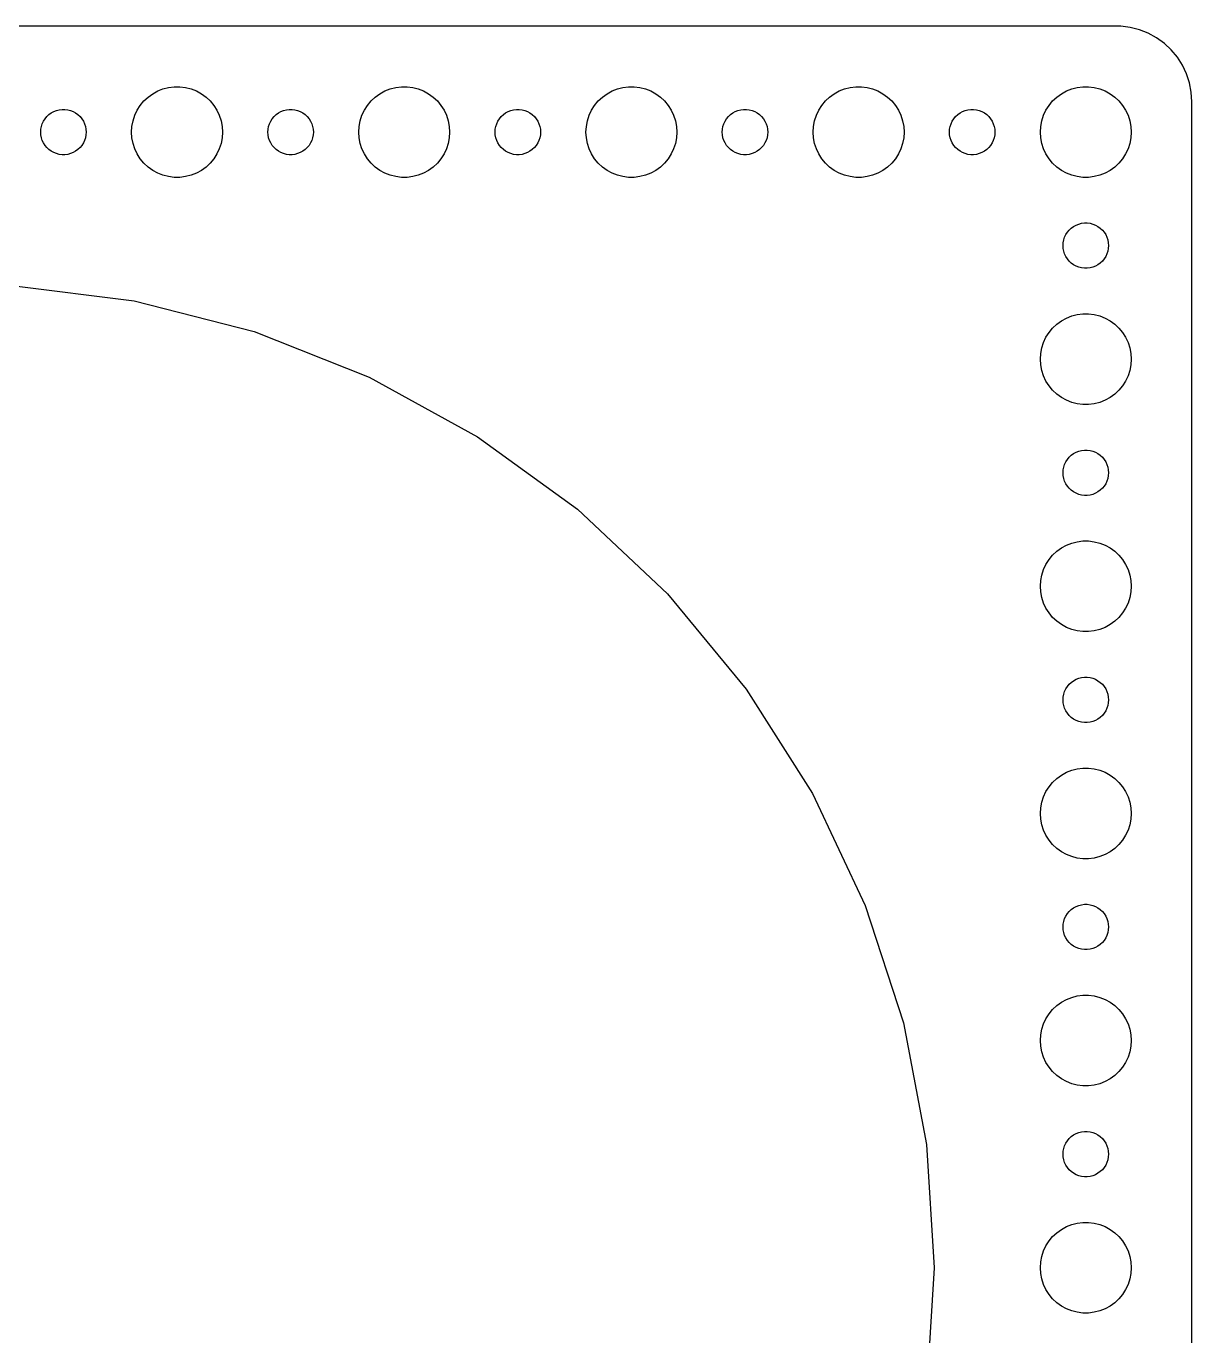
# Model space of a CAD drawing. Header units: metres. Extents: x -150 to 150, y -82 to 82.
# Drawn here: x 72.5 to 149.5, y -4.5 to 82 of the extents above; entities that cross this region are included whole.
import ezdxf

# ---------------------------------------------------------------- set-up
doc = ezdxf.new("R2010")
doc.units = ezdxf.units.M

msp = doc.modelspace()

# ---------------------------------------------------------------- linework, layer by layer
for p, q in [((144.814, 81.9901), (-144.814, 81.9901)), ((145.437, 81.9114), (144.814, 81.9901)), ((146.045, 81.7553), (145.437, 81.9114)), ((146.629, 81.5241), (146.045, 81.7553)), ((147.179, 81.2216), (146.629, 81.5241)), ((147.687, 80.8526), (147.179, 81.2216)), ((148.145, 80.4227), (147.687, 80.8526)), ((148.545, 79.9389), (148.145, 80.4227)), ((148.882, 79.4088), (148.545, 79.9389)), ((149.149, 78.8406), (148.882, 79.4088)), ((149.343, 78.2434), (149.149, 78.8406)), ((81.2227, 77.7145), (81.573, 77.8532)), ((81.573, 77.8532), (81.9379, 77.9469)), ((81.9379, 77.9469), (82.3116, 77.9941)), ((82.3116, 77.9941), (82.6884, 77.9941)), ((82.6884, 77.9941), (83.0621, 77.9469)), ((83.0621, 77.9469), (83.427, 77.8532)), ((83.427, 77.8532), (83.7773, 77.7145)), ((96.2227, 77.7145), (96.573, 77.8532)), ((96.573, 77.8532), (96.9379, 77.9469)), ((96.9379, 77.9469), (97.3116, 77.9941)), ((97.3116, 77.9941), (97.6884, 77.9941)), ((97.6884, 77.9941), (98.0621, 77.9469)), ((98.0621, 77.9469), (98.427, 77.8532)), ((98.427, 77.8532), (98.7773, 77.7145)), ((111.223, 77.7145), (111.573, 77.8532)), ((111.573, 77.8532), (111.938, 77.9469)), ((111.938, 77.9469), (112.312, 77.9941)), ((112.312, 77.9941), (112.688, 77.9941)), ((112.688, 77.9941), (113.062, 77.9469)), ((113.062, 77.9469), (113.427, 77.8532)), ((113.427, 77.8532), (113.777, 77.7145)), ((126.223, 77.7145), (126.573, 77.8532)), ((126.573, 77.8532), (126.938, 77.9469)), ((126.938, 77.9469), (127.312, 77.9941)), ((127.312, 77.9941), (127.688, 77.9941)), ((127.688, 77.9941), (128.062, 77.9469)), ((128.062, 77.9469), (128.427, 77.8532)), ((128.427, 77.8532), (128.777, 77.7145)), ((141.223, 77.7145), (141.573, 77.8532)), ((141.573, 77.8532), (141.938, 77.9469)), ((141.938, 77.9469), (142.312, 77.9941)), ((142.312, 77.9941), (142.688, 77.9941)), ((142.688, 77.9941), (143.062, 77.9469)), ((143.062, 77.9469), (143.427, 77.8532)), ((143.427, 77.8532), (143.777, 77.7145)), ((149.461, 77.6267), (149.343, 78.2434)), ((80.073, 76.7634), (80.3131, 77.0536)), ((80.3131, 77.0536), (80.5877, 77.3115)), ((80.5877, 77.3115), (80.8925, 77.533)), ((80.8925, 77.533), (81.2227, 77.7145)), ((83.7773, 77.7145), (84.1075, 77.533)), ((84.1075, 77.533), (84.4123, 77.3115)), ((84.4123, 77.3115), (84.6869, 77.0536)), ((84.6869, 77.0536), (84.927, 76.7634)), ((95.073, 76.7634), (95.3131, 77.0536)), ((95.3131, 77.0536), (95.5877, 77.3115)), ((95.5877, 77.3115), (95.8925, 77.533)), ((95.8925, 77.533), (96.2227, 77.7145)), ((98.7773, 77.7145), (99.1075, 77.533)), ((99.1075, 77.533), (99.4123, 77.3115)), ((99.4123, 77.3115), (99.6869, 77.0536)), ((99.6869, 77.0536), (99.927, 76.7634)), ((110.073, 76.7634), (110.313, 77.0536)), ((110.313, 77.0536), (110.588, 77.3115)), ((110.588, 77.3115), (110.893, 77.533)), ((110.893, 77.533), (111.223, 77.7145)), ((113.777, 77.7145), (114.107, 77.533)), ((114.107, 77.533), (114.412, 77.3115)), ((114.412, 77.3115), (114.687, 77.0536)), ((114.687, 77.0536), (114.927, 76.7634)), ((125.073, 76.7634), (125.313, 77.0536)), ((125.313, 77.0536), (125.588, 77.3115)), ((125.588, 77.3115), (125.893, 77.533)), ((125.893, 77.533), (126.223, 77.7145)), ((128.777, 77.7145), (129.107, 77.533)), ((129.107, 77.533), (129.412, 77.3115)), ((129.412, 77.3115), (129.687, 77.0536)), ((129.687, 77.0536), (129.927, 76.7634)), ((140.073, 76.7634), (140.313, 77.0536)), ((140.313, 77.0536), (140.588, 77.3115)), ((140.588, 77.3115), (140.893, 77.533)), ((140.893, 77.533), (141.223, 77.7145)), ((143.777, 77.7145), (144.107, 77.533)), ((144.107, 77.533), (144.412, 77.3115)), ((144.412, 77.3115), (144.687, 77.0536)), ((144.687, 77.0536), (144.927, 76.7634)), ((149.5, 77), (149.461, 77.6267)), ((149.5, -77), (149.5, 77)), ((73.9065, 76.0268), (74.0439, 76.1558)), ((74.0439, 76.1558), (74.1963, 76.2665)), ((74.1963, 76.2665), (74.3613, 76.3572)), ((74.3613, 76.3572), (74.5365, 76.4266)), ((74.5365, 76.4266), (74.7189, 76.4734)), ((74.7189, 76.4734), (74.9058, 76.497)), ((74.9058, 76.497), (75.0942, 76.497)), ((75.0942, 76.497), (75.2811, 76.4734)), ((75.2811, 76.4734), (75.4635, 76.4266)), ((75.4635, 76.4266), (75.6387, 76.3572)), ((75.6387, 76.3572), (75.8037, 76.2665)), ((75.8037, 76.2665), (75.9561, 76.1558)), ((75.9561, 76.1558), (76.0934, 76.0268)), ((79.7107, 76.1044), (79.8711, 76.4453)), ((79.8711, 76.4453), (80.073, 76.7634)), ((84.927, 76.7634), (85.1289, 76.4453)), ((85.1289, 76.4453), (85.2893, 76.1044)), ((88.9065, 76.0268), (89.0439, 76.1558)), ((89.0439, 76.1558), (89.1963, 76.2665)), ((89.1963, 76.2665), (89.3613, 76.3572)), ((89.3613, 76.3572), (89.5365, 76.4266)), ((89.5365, 76.4266), (89.7189, 76.4734)), ((89.7189, 76.4734), (89.9058, 76.497)), ((89.9058, 76.497), (90.0942, 76.497)), ((90.0942, 76.497), (90.2811, 76.4734)), ((90.2811, 76.4734), (90.4635, 76.4266)), ((90.4635, 76.4266), (90.6387, 76.3572)), ((90.6387, 76.3572), (90.8037, 76.2665)), ((90.8037, 76.2665), (90.9561, 76.1558)), ((90.9561, 76.1558), (91.0934, 76.0268)), ((94.7107, 76.1044), (94.8711, 76.4453)), ((94.8711, 76.4453), (95.073, 76.7634)), ((99.927, 76.7634), (100.129, 76.4453)), ((100.129, 76.4453), (100.289, 76.1044)), ((103.907, 76.0268), (104.044, 76.1558)), ((104.044, 76.1558), (104.196, 76.2665)), ((104.196, 76.2665), (104.361, 76.3572)), ((104.361, 76.3572), (104.536, 76.4266)), ((104.536, 76.4266), (104.719, 76.4734)), ((104.719, 76.4734), (104.906, 76.497)), ((104.906, 76.497), (105.094, 76.497)), ((105.094, 76.497), (105.281, 76.4734)), ((105.281, 76.4734), (105.464, 76.4266)), ((105.464, 76.4266), (105.639, 76.3572)), ((105.639, 76.3572), (105.804, 76.2665)), ((105.804, 76.2665), (105.956, 76.1558)), ((105.956, 76.1558), (106.093, 76.0268)), ((109.711, 76.1044), (109.871, 76.4453)), ((109.871, 76.4453), (110.073, 76.7634)), ((114.927, 76.7634), (115.129, 76.4453)), ((115.129, 76.4453), (115.289, 76.1044)), ((118.907, 76.0268), (119.044, 76.1558)), ((119.044, 76.1558), (119.196, 76.2665)), ((119.196, 76.2665), (119.361, 76.3572)), ((119.361, 76.3572), (119.536, 76.4266)), ((119.536, 76.4266), (119.719, 76.4734)), ((119.719, 76.4734), (119.906, 76.497)), ((119.906, 76.497), (120.094, 76.497)), ((120.094, 76.497), (120.281, 76.4734)), ((120.281, 76.4734), (120.464, 76.4266)), ((120.464, 76.4266), (120.639, 76.3572)), ((120.639, 76.3572), (120.804, 76.2665)), ((120.804, 76.2665), (120.956, 76.1558)), ((120.956, 76.1558), (121.093, 76.0268)), ((124.711, 76.1044), (124.871, 76.4453)), ((124.871, 76.4453), (125.073, 76.7634)), ((129.927, 76.7634), (130.129, 76.4453)), ((130.129, 76.4453), (130.289, 76.1044)), ((133.907, 76.0268), (134.044, 76.1558)), ((134.044, 76.1558), (134.196, 76.2665)), ((134.196, 76.2665), (134.361, 76.3572)), ((134.361, 76.3572), (134.536, 76.4266)), ((134.536, 76.4266), (134.719, 76.4734)), ((134.719, 76.4734), (134.906, 76.497)), ((134.906, 76.497), (135.094, 76.497)), ((135.094, 76.497), (135.281, 76.4734)), ((135.281, 76.4734), (135.464, 76.4266)), ((135.464, 76.4266), (135.639, 76.3572)), ((135.639, 76.3572), (135.804, 76.2665)), ((135.804, 76.2665), (135.956, 76.1558)), ((135.956, 76.1558), (136.093, 76.0268)), ((139.711, 76.1044), (139.871, 76.4453)), ((139.871, 76.4453), (140.073, 76.7634)), ((144.927, 76.7634), (145.129, 76.4453)), ((145.129, 76.4453), (145.289, 76.1044)), ((73.5118, 75.188), (73.5471, 75.373)), ((73.5471, 75.373), (73.6053, 75.5522)), ((73.6053, 75.5522), (73.6855, 75.7226)), ((73.6855, 75.7226), (73.7865, 75.8817)), ((73.7865, 75.8817), (73.9065, 76.0268)), ((76.0934, 76.0268), (76.2135, 75.8817)), ((76.2135, 75.8817), (76.3145, 75.7226)), ((76.3145, 75.7226), (76.3947, 75.5522)), ((76.3947, 75.5522), (76.4529, 75.373)), ((76.4529, 75.373), (76.4882, 75.188)), ((79.5, 75), (79.5237, 75.376)), ((79.5237, 75.376), (79.5943, 75.7461)), ((79.5943, 75.7461), (79.7107, 76.1044)), ((85.2893, 76.1044), (85.4057, 75.7461)), ((85.4057, 75.7461), (85.4763, 75.376)), ((85.4763, 75.376), (85.5, 75)), ((88.5118, 75.188), (88.5471, 75.373)), ((88.5471, 75.373), (88.6053, 75.5522)), ((88.6053, 75.5522), (88.6855, 75.7226)), ((88.6855, 75.7226), (88.7865, 75.8817)), ((88.7865, 75.8817), (88.9065, 76.0268)), ((91.0934, 76.0268), (91.2135, 75.8817)), ((91.2135, 75.8817), (91.3145, 75.7226)), ((91.3145, 75.7226), (91.3947, 75.5522)), ((91.3947, 75.5522), (91.4529, 75.373)), ((91.4529, 75.373), (91.4882, 75.188)), ((94.5, 75), (94.5237, 75.376)), ((94.5237, 75.376), (94.5943, 75.7461)), ((94.5943, 75.7461), (94.7107, 76.1044)), ((100.289, 76.1044), (100.406, 75.7461)), ((100.406, 75.7461), (100.476, 75.376)), ((100.476, 75.376), (100.5, 75)), ((103.512, 75.188), (103.547, 75.373)), ((103.547, 75.373), (103.605, 75.5522)), ((103.605, 75.5522), (103.686, 75.7226)), ((103.686, 75.7226), (103.786, 75.8817)), ((103.786, 75.8817), (103.907, 76.0268)), ((106.093, 76.0268), (106.214, 75.8817)), ((106.214, 75.8817), (106.314, 75.7226)), ((106.314, 75.7226), (106.395, 75.5522)), ((106.395, 75.5522), (106.453, 75.373)), ((106.453, 75.373), (106.488, 75.188)), ((109.5, 75), (109.524, 75.376)), ((109.524, 75.376), (109.594, 75.7461)), ((109.594, 75.7461), (109.711, 76.1044)), ((115.289, 76.1044), (115.406, 75.7461)), ((115.406, 75.7461), (115.476, 75.376)), ((115.476, 75.376), (115.5, 75)), ((118.512, 75.188), (118.547, 75.373)), ((118.547, 75.373), (118.605, 75.5522)), ((118.605, 75.5522), (118.686, 75.7226)), ((118.686, 75.7226), (118.786, 75.8817)), ((118.786, 75.8817), (118.907, 76.0268)), ((121.093, 76.0268), (121.214, 75.8817)), ((121.214, 75.8817), (121.314, 75.7226)), ((121.314, 75.7226), (121.395, 75.5522)), ((121.395, 75.5522), (121.453, 75.373)), ((121.453, 75.373), (121.488, 75.188)), ((124.5, 75), (124.524, 75.376)), ((124.524, 75.376), (124.594, 75.7461)), ((124.594, 75.7461), (124.711, 76.1044)), ((130.289, 76.1044), (130.406, 75.7461)), ((130.406, 75.7461), (130.476, 75.376)), ((130.476, 75.376), (130.5, 75)), ((133.512, 75.188), (133.547, 75.373)), ((133.547, 75.373), (133.605, 75.5522)), ((133.605, 75.5522), (133.686, 75.7226)), ((133.686, 75.7226), (133.786, 75.8817)), ((133.786, 75.8817), (133.907, 76.0268)), ((136.093, 76.0268), (136.214, 75.8817)), ((136.214, 75.8817), (136.314, 75.7226)), ((136.314, 75.7226), (136.395, 75.5522)), ((136.395, 75.5522), (136.453, 75.373)), ((136.453, 75.373), (136.488, 75.188)), ((139.5, 75), (139.524, 75.376)), ((139.524, 75.376), (139.594, 75.7461)), ((139.594, 75.7461), (139.711, 76.1044)), ((145.289, 76.1044), (145.406, 75.7461)), ((145.406, 75.7461), (145.476, 75.376)), ((145.476, 75.376), (145.5, 75)), ((73.5, 75), (73.5118, 75.188)), ((73.5118, 74.812), (73.5, 75)), ((73.5471, 74.627), (73.5118, 74.812)), ((73.6053, 74.4478), (73.5471, 74.627)), ((73.6855, 74.2774), (73.6053, 74.4478)), ((76.3947, 74.4478), (76.3145, 74.2774)), ((76.4529, 74.627), (76.3947, 74.4478)), ((76.4882, 74.812), (76.4529, 74.627)), ((76.4882, 75.188), (76.5, 75)), ((76.5, 75), (76.4882, 74.812)), ((79.5237, 74.624), (79.5, 75)), ((79.5943, 74.2539), (79.5237, 74.624)), ((85.4763, 74.624), (85.4057, 74.2539)), ((85.5, 75), (85.4763, 74.624)), ((88.5, 75), (88.5118, 75.188)), ((88.5118, 74.812), (88.5, 75)), ((88.5471, 74.627), (88.5118, 74.812)), ((88.6053, 74.4478), (88.5471, 74.627)), ((88.6855, 74.2774), (88.6053, 74.4478)), ((91.3947, 74.4478), (91.3145, 74.2774)), ((91.4529, 74.627), (91.3947, 74.4478)), ((91.4882, 74.812), (91.4529, 74.627)), ((91.4882, 75.188), (91.5, 75)), ((91.5, 75), (91.4882, 74.812)), ((94.5237, 74.624), (94.5, 75)), ((94.5943, 74.2539), (94.5237, 74.624)), ((100.476, 74.624), (100.406, 74.2539)), ((100.5, 75), (100.476, 74.624)), ((103.5, 75), (103.512, 75.188)), ((103.512, 74.812), (103.5, 75)), ((103.547, 74.627), (103.512, 74.812)), ((103.605, 74.4478), (103.547, 74.627)), ((103.686, 74.2774), (103.605, 74.4478)), ((106.395, 74.4478), (106.314, 74.2774)), ((106.453, 74.627), (106.395, 74.4478)), ((106.488, 74.812), (106.453, 74.627)), ((106.488, 75.188), (106.5, 75)), ((106.5, 75), (106.488, 74.812)), ((109.524, 74.624), (109.5, 75)), ((109.594, 74.2539), (109.524, 74.624)), ((115.476, 74.624), (115.406, 74.2539)), ((115.5, 75), (115.476, 74.624)), ((118.5, 75), (118.512, 75.188)), ((118.512, 74.812), (118.5, 75)), ((118.547, 74.627), (118.512, 74.812)), ((118.605, 74.4478), (118.547, 74.627)), ((118.686, 74.2774), (118.605, 74.4478)), ((121.395, 74.4478), (121.314, 74.2774)), ((121.453, 74.627), (121.395, 74.4478)), ((121.488, 74.812), (121.453, 74.627)), ((121.488, 75.188), (121.5, 75)), ((121.5, 75), (121.488, 74.812)), ((124.524, 74.624), (124.5, 75)), ((124.594, 74.2539), (124.524, 74.624)), ((130.476, 74.624), (130.406, 74.2539)), ((130.5, 75), (130.476, 74.624)), ((133.5, 75), (133.512, 75.188)), ((133.512, 74.812), (133.5, 75)), ((133.547, 74.627), (133.512, 74.812)), ((133.605, 74.4478), (133.547, 74.627)), ((133.686, 74.2774), (133.605, 74.4478)), ((136.395, 74.4478), (136.314, 74.2774)), ((136.453, 74.627), (136.395, 74.4478)), ((136.488, 74.812), (136.453, 74.627)), ((136.488, 75.188), (136.5, 75)), ((136.5, 75), (136.488, 74.812)), ((139.524, 74.624), (139.5, 75)), ((139.594, 74.2539), (139.524, 74.624)), ((145.476, 74.624), (145.406, 74.2539)), ((145.5, 75), (145.476, 74.624)), ((73.7865, 74.1183), (73.6855, 74.2774)), ((73.9065, 73.9732), (73.7865, 74.1183)), ((74.0439, 73.8442), (73.9065, 73.9732)), ((74.1963, 73.7335), (74.0439, 73.8442)), ((74.3613, 73.6428), (74.1963, 73.7335)), ((74.5365, 73.5734), (74.3613, 73.6428)), ((74.7189, 73.5266), (74.5365, 73.5734)), ((74.9058, 73.503), (74.7189, 73.5266)), ((75.2811, 73.5266), (75.0942, 73.503)), ((75.4635, 73.5734), (75.2811, 73.5266)), ((75.6387, 73.6428), (75.4635, 73.5734)), ((75.8037, 73.7335), (75.6387, 73.6428)), ((75.9561, 73.8442), (75.8037, 73.7335)), ((76.0934, 73.9732), (75.9561, 73.8442)), ((76.2135, 74.1183), (76.0934, 73.9732)), ((76.3145, 74.2774), (76.2135, 74.1183)), ((79.7107, 73.8956), (79.5943, 74.2539)), ((79.8711, 73.5547), (79.7107, 73.8956)), ((80.073, 73.2366), (79.8711, 73.5547)), ((85.1289, 73.5547), (84.927, 73.2366)), ((85.2893, 73.8956), (85.1289, 73.5547)), ((85.4057, 74.2539), (85.2893, 73.8956)), ((88.7865, 74.1183), (88.6855, 74.2774)), ((88.9065, 73.9732), (88.7865, 74.1183)), ((89.0439, 73.8442), (88.9065, 73.9732)), ((89.1963, 73.7335), (89.0439, 73.8442)), ((89.3613, 73.6428), (89.1963, 73.7335)), ((89.5365, 73.5734), (89.3613, 73.6428)), ((89.7189, 73.5266), (89.5365, 73.5734)), ((89.9058, 73.503), (89.7189, 73.5266)), ((90.2811, 73.5266), (90.0942, 73.503)), ((90.4635, 73.5734), (90.2811, 73.5266)), ((90.6387, 73.6428), (90.4635, 73.5734)), ((90.8037, 73.7335), (90.6387, 73.6428)), ((90.9561, 73.8442), (90.8037, 73.7335)), ((91.0934, 73.9732), (90.9561, 73.8442)), ((91.2135, 74.1183), (91.0934, 73.9732)), ((91.3145, 74.2774), (91.2135, 74.1183)), ((94.7107, 73.8956), (94.5943, 74.2539)), ((94.8711, 73.5547), (94.7107, 73.8956)), ((95.073, 73.2366), (94.8711, 73.5547)), ((100.129, 73.5547), (99.927, 73.2366)), ((100.289, 73.8956), (100.129, 73.5547)), ((100.406, 74.2539), (100.289, 73.8956)), ((103.786, 74.1183), (103.686, 74.2774)), ((103.907, 73.9732), (103.786, 74.1183)), ((104.044, 73.8442), (103.907, 73.9732)), ((104.196, 73.7335), (104.044, 73.8442)), ((104.361, 73.6428), (104.196, 73.7335)), ((104.536, 73.5734), (104.361, 73.6428)), ((104.719, 73.5266), (104.536, 73.5734)), ((104.906, 73.503), (104.719, 73.5266)), ((105.281, 73.5266), (105.094, 73.503)), ((105.464, 73.5734), (105.281, 73.5266)), ((105.639, 73.6428), (105.464, 73.5734)), ((105.804, 73.7335), (105.639, 73.6428)), ((105.956, 73.8442), (105.804, 73.7335)), ((106.093, 73.9732), (105.956, 73.8442)), ((106.214, 74.1183), (106.093, 73.9732)), ((106.314, 74.2774), (106.214, 74.1183)), ((109.711, 73.8956), (109.594, 74.2539)), ((109.871, 73.5547), (109.711, 73.8956)), ((110.073, 73.2366), (109.871, 73.5547)), ((115.129, 73.5547), (114.927, 73.2366)), ((115.289, 73.8956), (115.129, 73.5547)), ((115.406, 74.2539), (115.289, 73.8956)), ((118.786, 74.1183), (118.686, 74.2774)), ((118.907, 73.9732), (118.786, 74.1183)), ((119.044, 73.8442), (118.907, 73.9732)), ((119.196, 73.7335), (119.044, 73.8442)), ((119.361, 73.6428), (119.196, 73.7335)), ((119.536, 73.5734), (119.361, 73.6428)), ((119.719, 73.5266), (119.536, 73.5734)), ((119.906, 73.503), (119.719, 73.5266)), ((120.281, 73.5266), (120.094, 73.503)), ((120.464, 73.5734), (120.281, 73.5266)), ((120.639, 73.6428), (120.464, 73.5734)), ((120.804, 73.7335), (120.639, 73.6428)), ((120.956, 73.8442), (120.804, 73.7335)), ((121.093, 73.9732), (120.956, 73.8442)), ((121.214, 74.1183), (121.093, 73.9732)), ((121.314, 74.2774), (121.214, 74.1183)), ((124.711, 73.8956), (124.594, 74.2539)), ((124.871, 73.5547), (124.711, 73.8956)), ((125.073, 73.2366), (124.871, 73.5547)), ((130.129, 73.5547), (129.927, 73.2366)), ((130.289, 73.8956), (130.129, 73.5547)), ((130.406, 74.2539), (130.289, 73.8956)), ((133.786, 74.1183), (133.686, 74.2774)), ((133.907, 73.9732), (133.786, 74.1183)), ((134.044, 73.8442), (133.907, 73.9732)), ((134.196, 73.7335), (134.044, 73.8442)), ((134.361, 73.6428), (134.196, 73.7335)), ((134.536, 73.5734), (134.361, 73.6428)), ((134.719, 73.5266), (134.536, 73.5734)), ((134.906, 73.503), (134.719, 73.5266)), ((135.281, 73.5266), (135.094, 73.503)), ((135.464, 73.5734), (135.281, 73.5266)), ((135.639, 73.6428), (135.464, 73.5734)), ((135.804, 73.7335), (135.639, 73.6428)), ((135.956, 73.8442), (135.804, 73.7335)), ((136.093, 73.9732), (135.956, 73.8442)), ((136.214, 74.1183), (136.093, 73.9732)), ((136.314, 74.2774), (136.214, 74.1183)), ((139.711, 73.8956), (139.594, 74.2539)), ((139.871, 73.5547), (139.711, 73.8956)), ((140.073, 73.2366), (139.871, 73.5547)), ((145.129, 73.5547), (144.927, 73.2366)), ((145.289, 73.8956), (145.129, 73.5547)), ((145.406, 74.2539), (145.289, 73.8956)), ((75.0942, 73.503), (74.9058, 73.503)), ((80.3131, 72.9464), (80.073, 73.2366)), ((80.5877, 72.6885), (80.3131, 72.9464)), ((80.8925, 72.467), (80.5877, 72.6885)), ((84.4123, 72.6885), (84.1075, 72.467)), ((84.6869, 72.9464), (84.4123, 72.6885)), ((84.927, 73.2366), (84.6869, 72.9464)), ((90.0942, 73.503), (89.9058, 73.503)), ((95.3131, 72.9464), (95.073, 73.2366)), ((95.5877, 72.6885), (95.3131, 72.9464)), ((95.8925, 72.467), (95.5877, 72.6885)), ((99.4123, 72.6885), (99.1075, 72.467)), ((99.6869, 72.9464), (99.4123, 72.6885)), ((99.927, 73.2366), (99.6869, 72.9464)), ((105.094, 73.503), (104.906, 73.503)), ((110.313, 72.9464), (110.073, 73.2366)), ((110.588, 72.6885), (110.313, 72.9464)), ((110.893, 72.467), (110.588, 72.6885)), ((114.412, 72.6885), (114.107, 72.467)), ((114.687, 72.9464), (114.412, 72.6885)), ((114.927, 73.2366), (114.687, 72.9464)), ((120.094, 73.503), (119.906, 73.503)), ((125.313, 72.9464), (125.073, 73.2366)), ((125.588, 72.6885), (125.313, 72.9464)), ((125.893, 72.467), (125.588, 72.6885)), ((129.412, 72.6885), (129.107, 72.467)), ((129.687, 72.9464), (129.412, 72.6885)), ((129.927, 73.2366), (129.687, 72.9464)), ((135.094, 73.503), (134.906, 73.503)), ((140.313, 72.9464), (140.073, 73.2366)), ((140.588, 72.6885), (140.313, 72.9464)), ((140.893, 72.467), (140.588, 72.6885)), ((144.412, 72.6885), (144.107, 72.467)), ((144.687, 72.9464), (144.412, 72.6885)), ((144.927, 73.2366), (144.687, 72.9464)), ((81.2227, 72.2855), (80.8925, 72.467)), ((81.573, 72.1468), (81.2227, 72.2855)), ((81.9379, 72.0531), (81.573, 72.1468)), ((82.3116, 72.0059), (81.9379, 72.0531)), ((82.6884, 72.0059), (82.3116, 72.0059)), ((83.0621, 72.0531), (82.6884, 72.0059)), ((83.427, 72.1468), (83.0621, 72.0531)), ((83.7773, 72.2855), (83.427, 72.1468)), ((84.1075, 72.467), (83.7773, 72.2855)), ((96.2227, 72.2855), (95.8925, 72.467)), ((96.573, 72.1468), (96.2227, 72.2855)), ((96.9379, 72.0531), (96.573, 72.1468)), ((97.3116, 72.0059), (96.9379, 72.0531)), ((97.6884, 72.0059), (97.3116, 72.0059)), ((98.0621, 72.0531), (97.6884, 72.0059)), ((98.427, 72.1468), (98.0621, 72.0531)), ((98.7773, 72.2855), (98.427, 72.1468)), ((99.1075, 72.467), (98.7773, 72.2855)), ((111.223, 72.2855), (110.893, 72.467)), ((111.573, 72.1468), (111.223, 72.2855)), ((111.938, 72.0531), (111.573, 72.1468)), ((112.312, 72.0059), (111.938, 72.0531)), ((112.688, 72.0059), (112.312, 72.0059)), ((113.062, 72.0531), (112.688, 72.0059)), ((113.427, 72.1468), (113.062, 72.0531)), ((113.777, 72.2855), (113.427, 72.1468)), ((114.107, 72.467), (113.777, 72.2855)), ((126.223, 72.2855), (125.893, 72.467)), ((126.573, 72.1468), (126.223, 72.2855)), ((126.938, 72.0531), (126.573, 72.1468)), ((127.312, 72.0059), (126.938, 72.0531)), ((127.688, 72.0059), (127.312, 72.0059)), ((128.062, 72.0531), (127.688, 72.0059)), ((128.427, 72.1468), (128.062, 72.0531)), ((128.777, 72.2855), (128.427, 72.1468)), ((129.107, 72.467), (128.777, 72.2855)), ((141.223, 72.2855), (140.893, 72.467)), ((141.573, 72.1468), (141.223, 72.2855)), ((141.938, 72.0531), (141.573, 72.1468)), ((142.312, 72.0059), (141.938, 72.0531)), ((142.688, 72.0059), (142.312, 72.0059)), ((143.062, 72.0531), (142.688, 72.0059)), ((143.427, 72.1468), (143.062, 72.0531)), ((143.777, 72.2855), (143.427, 72.1468)), ((144.107, 72.467), (143.777, 72.2855)), ((141.186, 68.2226), (141.286, 68.3817)), ((141.286, 68.3817), (141.407, 68.5268)), ((141.407, 68.5268), (141.544, 68.6558)), ((141.544, 68.6558), (141.696, 68.7665)), ((141.696, 68.7665), (141.861, 68.8572)), ((141.861, 68.8572), (142.036, 68.9266)), ((142.036, 68.9266), (142.219, 68.9734)), ((142.219, 68.9734), (142.406, 68.997)), ((142.406, 68.997), (142.594, 68.997)), ((142.594, 68.997), (142.781, 68.9734)), ((142.781, 68.9734), (142.964, 68.9266)), ((142.964, 68.9266), (143.139, 68.8572)), ((143.139, 68.8572), (143.304, 68.7665)), ((143.304, 68.7665), (143.456, 68.6558)), ((143.456, 68.6558), (143.593, 68.5268)), ((143.593, 68.5268), (143.714, 68.3817)), ((143.714, 68.3817), (143.814, 68.2226)), ((141, 67.5), (141.012, 67.688)), ((141.012, 67.312), (141, 67.5)), ((141.012, 67.688), (141.047, 67.873)), ((141.047, 67.873), (141.105, 68.0522)), ((141.105, 68.0522), (141.186, 68.2226)), ((143.814, 68.2226), (143.895, 68.0522)), ((143.895, 68.0522), (143.953, 67.873)), ((143.953, 67.873), (143.988, 67.688)), ((143.988, 67.688), (144, 67.5)), ((144, 67.5), (143.988, 67.312)), ((141.047, 67.127), (141.012, 67.312)), ((141.105, 66.9478), (141.047, 67.127)), ((141.186, 66.7774), (141.105, 66.9478)), ((141.286, 66.6183), (141.186, 66.7774)), ((141.407, 66.4732), (141.286, 66.6183)), ((143.714, 66.6183), (143.593, 66.4732)), ((143.814, 66.7774), (143.714, 66.6183)), ((143.895, 66.9478), (143.814, 66.7774)), ((143.953, 67.127), (143.895, 66.9478)), ((143.988, 67.312), (143.953, 67.127)), ((141.544, 66.3442), (141.407, 66.4732)), ((141.696, 66.2335), (141.544, 66.3442)), ((141.861, 66.1428), (141.696, 66.2335)), ((142.036, 66.0734), (141.861, 66.1428)), ((142.219, 66.0266), (142.036, 66.0734)), ((142.406, 66.003), (142.219, 66.0266)), ((142.594, 66.003), (142.406, 66.003)), ((142.781, 66.0266), (142.594, 66.003)), ((142.964, 66.0734), (142.781, 66.0266)), ((143.139, 66.1428), (142.964, 66.0734)), ((143.304, 66.2335), (143.139, 66.1428)), ((143.456, 66.3442), (143.304, 66.2335)), ((143.593, 66.4732), (143.456, 66.3442)), ((71.5814, 64.8717), (79.6798, 63.8487)), ((79.6798, 63.8487), (87.5861, 61.8187)), ((140.313, 62.0536), (140.588, 62.3115)), ((140.588, 62.3115), (140.893, 62.533)), ((140.893, 62.533), (141.223, 62.7145)), ((141.223, 62.7145), (141.573, 62.8532)), ((141.573, 62.8532), (141.938, 62.9469)), ((141.938, 62.9469), (142.312, 62.9941)), ((142.312, 62.9941), (142.688, 62.9941)), ((142.688, 62.9941), (143.062, 62.9469)), ((143.062, 62.9469), (143.427, 62.8532)), ((143.427, 62.8532), (143.777, 62.7145)), ((143.777, 62.7145), (144.107, 62.533)), ((144.107, 62.533), (144.412, 62.3115)), ((144.412, 62.3115), (144.687, 62.0536)), ((87.5861, 61.8187), (95.1756, 58.8138)), ((139.711, 61.1044), (139.871, 61.4453)), ((139.871, 61.4453), (140.073, 61.7634)), ((140.073, 61.7634), (140.313, 62.0536)), ((144.687, 62.0536), (144.927, 61.7634)), ((144.927, 61.7634), (145.129, 61.4453)), ((145.129, 61.4453), (145.289, 61.1044)), ((139.524, 60.376), (139.594, 60.7461)), ((139.594, 60.7461), (139.711, 61.1044)), ((145.289, 61.1044), (145.406, 60.7461)), ((145.406, 60.7461), (145.476, 60.376)), ((139.5, 60), (139.524, 60.376)), ((139.524, 59.624), (139.5, 60)), ((145.476, 60.376), (145.5, 60)), ((145.5, 60), (145.476, 59.624)), ((95.1756, 58.8138), (102.329, 54.8813)), ((139.594, 59.2539), (139.524, 59.624)), ((139.711, 58.8956), (139.594, 59.2539)), ((139.871, 58.5547), (139.711, 58.8956)), ((145.289, 58.8956), (145.129, 58.5547)), ((145.406, 59.2539), (145.289, 58.8956)), ((145.476, 59.624), (145.406, 59.2539)), ((140.073, 58.2366), (139.871, 58.5547)), ((140.313, 57.9464), (140.073, 58.2366)), ((144.927, 58.2366), (144.687, 57.9464)), ((145.129, 58.5547), (144.927, 58.2366)), ((140.588, 57.6885), (140.313, 57.9464)), ((140.893, 57.467), (140.588, 57.6885)), ((141.223, 57.2855), (140.893, 57.467)), ((141.573, 57.1468), (141.223, 57.2855)), ((141.938, 57.0531), (141.573, 57.1468)), ((143.427, 57.1468), (143.062, 57.0531)), ((143.777, 57.2855), (143.427, 57.1468)), ((144.107, 57.467), (143.777, 57.2855)), ((144.412, 57.6885), (144.107, 57.467)), ((144.687, 57.9464), (144.412, 57.6885)), ((142.312, 57.0059), (141.938, 57.0531)), ((142.688, 57.0059), (142.312, 57.0059)), ((143.062, 57.0531), (142.688, 57.0059)), ((102.329, 54.8813), (108.933, 50.0834)), ((141.407, 53.5268), (141.544, 53.6558)), ((141.544, 53.6558), (141.696, 53.7665)), ((141.696, 53.7665), (141.861, 53.8572)), ((141.861, 53.8572), (142.036, 53.9266)), ((142.036, 53.9266), (142.219, 53.9734)), ((142.219, 53.9734), (142.406, 53.997)), ((142.406, 53.997), (142.594, 53.997)), ((142.594, 53.997), (142.781, 53.9734)), ((142.781, 53.9734), (142.964, 53.9266)), ((142.964, 53.9266), (143.139, 53.8572)), ((143.139, 53.8572), (143.304, 53.7665)), ((143.304, 53.7665), (143.456, 53.6558)), ((143.456, 53.6558), (143.593, 53.5268)), ((141.012, 52.688), (141.047, 52.873)), ((141.047, 52.873), (141.105, 53.0522)), ((141.105, 53.0522), (141.186, 53.2226)), ((141.186, 53.2226), (141.286, 53.3817)), ((141.286, 53.3817), (141.407, 53.5268)), ((143.593, 53.5268), (143.714, 53.3817)), ((143.714, 53.3817), (143.814, 53.2226)), ((143.814, 53.2226), (143.895, 53.0522)), ((143.895, 53.0522), (143.953, 52.873)), ((143.953, 52.873), (143.988, 52.688)), ((141, 52.5), (141.012, 52.688)), ((141.012, 52.312), (141, 52.5)), ((141.047, 52.127), (141.012, 52.312)), ((141.105, 51.9478), (141.047, 52.127)), ((141.186, 51.7774), (141.105, 51.9478)), ((143.895, 51.9478), (143.814, 51.7774)), ((143.953, 52.127), (143.895, 51.9478)), ((143.988, 52.312), (143.953, 52.127)), ((143.988, 52.688), (144, 52.5)), ((144, 52.5), (143.988, 52.312)), ((141.286, 51.6183), (141.186, 51.7774)), ((141.407, 51.4732), (141.286, 51.6183)), ((141.544, 51.3442), (141.407, 51.4732)), ((141.696, 51.2335), (141.544, 51.3442)), ((141.861, 51.1428), (141.696, 51.2335)), ((142.036, 51.0734), (141.861, 51.1428)), ((142.219, 51.0266), (142.036, 51.0734)), ((142.964, 51.0734), (142.781, 51.0266)), ((143.139, 51.1428), (142.964, 51.0734)), ((143.304, 51.2335), (143.139, 51.1428)), ((143.456, 51.3442), (143.304, 51.2335)), ((143.593, 51.4732), (143.456, 51.3442)), ((143.714, 51.6183), (143.593, 51.4732)), ((143.814, 51.7774), (143.714, 51.6183)), ((142.406, 51.003), (142.219, 51.0266)), ((142.594, 51.003), (142.406, 51.003)), ((142.781, 51.0266), (142.594, 51.003)), ((108.933, 50.0834), (114.883, 44.4956)), ((140.893, 47.533), (141.223, 47.7145)), ((141.223, 47.7145), (141.573, 47.8532)), ((141.573, 47.8532), (141.938, 47.9469)), ((141.938, 47.9469), (142.312, 47.9941)), ((142.312, 47.9941), (142.688, 47.9941)), ((142.688, 47.9941), (143.062, 47.9469)), ((143.062, 47.9469), (143.427, 47.8532)), ((143.427, 47.8532), (143.777, 47.7145)), ((143.777, 47.7145), (144.107, 47.533)), ((139.871, 46.4453), (140.073, 46.7634)), ((140.073, 46.7634), (140.313, 47.0536)), ((140.313, 47.0536), (140.588, 47.3115)), ((140.588, 47.3115), (140.893, 47.533)), ((144.107, 47.533), (144.412, 47.3115)), ((144.412, 47.3115), (144.687, 47.0536)), ((144.687, 47.0536), (144.927, 46.7634)), ((144.927, 46.7634), (145.129, 46.4453)), ((139.594, 45.7461), (139.711, 46.1044)), ((139.711, 46.1044), (139.871, 46.4453)), ((145.129, 46.4453), (145.289, 46.1044)), ((145.289, 46.1044), (145.406, 45.7461)), ((139.5, 45), (139.524, 45.376)), ((139.524, 44.624), (139.5, 45)), ((139.524, 45.376), (139.594, 45.7461)), ((145.406, 45.7461), (145.476, 45.376)), ((145.476, 45.376), (145.5, 45)), ((145.5, 45), (145.476, 44.624)), ((114.883, 44.4956), (120.086, 38.206)), ((139.594, 44.2539), (139.524, 44.624)), ((139.711, 43.8956), (139.594, 44.2539)), ((145.406, 44.2539), (145.289, 43.8956)), ((145.476, 44.624), (145.406, 44.2539)), ((139.871, 43.5547), (139.711, 43.8956)), ((140.073, 43.2366), (139.871, 43.5547)), ((145.129, 43.5547), (144.927, 43.2366)), ((145.289, 43.8956), (145.129, 43.5547)), ((140.313, 42.9464), (140.073, 43.2366)), ((140.588, 42.6885), (140.313, 42.9464)), ((140.893, 42.467), (140.588, 42.6885)), ((141.223, 42.2855), (140.893, 42.467)), ((144.107, 42.467), (143.777, 42.2855)), ((144.412, 42.6885), (144.107, 42.467)), ((144.687, 42.9464), (144.412, 42.6885)), ((144.927, 43.2366), (144.687, 42.9464)), ((141.573, 42.1468), (141.223, 42.2855)), ((141.938, 42.0531), (141.573, 42.1468)), ((142.312, 42.0059), (141.938, 42.0531)), ((142.688, 42.0059), (142.312, 42.0059)), ((143.062, 42.0531), (142.688, 42.0059)), ((143.427, 42.1468), (143.062, 42.0531)), ((143.777, 42.2855), (143.427, 42.1468)), ((141.861, 38.8572), (142.036, 38.9266)), ((142.036, 38.9266), (142.219, 38.9734)), ((142.219, 38.9734), (142.406, 38.997)), ((142.406, 38.997), (142.594, 38.997)), ((142.594, 38.997), (142.781, 38.9734)), ((142.781, 38.9734), (142.964, 38.9266)), ((142.964, 38.9266), (143.139, 38.8572)), ((120.086, 38.206), (124.46, 31.314)), ((141.105, 38.0522), (141.186, 38.2226)), ((141.186, 38.2226), (141.286, 38.3817)), ((141.286, 38.3817), (141.407, 38.5268)), ((141.407, 38.5268), (141.544, 38.6558)), ((141.544, 38.6558), (141.696, 38.7665)), ((141.696, 38.7665), (141.861, 38.8572)), ((143.139, 38.8572), (143.304, 38.7665)), ((143.304, 38.7665), (143.456, 38.6558)), ((143.456, 38.6558), (143.593, 38.5268)), ((143.593, 38.5268), (143.714, 38.3817)), ((143.714, 38.3817), (143.814, 38.2226)), ((143.814, 38.2226), (143.895, 38.0522)), ((141, 37.5), (141.012, 37.688)), ((141.012, 37.312), (141, 37.5)), ((141.012, 37.688), (141.047, 37.873)), ((141.047, 37.127), (141.012, 37.312)), ((141.047, 37.873), (141.105, 38.0522)), ((143.895, 38.0522), (143.953, 37.873)), ((143.953, 37.873), (143.988, 37.688)), ((143.988, 37.312), (143.953, 37.127)), ((143.988, 37.688), (144, 37.5)), ((144, 37.5), (143.988, 37.312)), ((141.105, 36.9478), (141.047, 37.127)), ((141.186, 36.7774), (141.105, 36.9478)), ((141.286, 36.6183), (141.186, 36.7774)), ((141.407, 36.4732), (141.286, 36.6183)), ((141.544, 36.3442), (141.407, 36.4732)), ((141.696, 36.2335), (141.544, 36.3442)), ((143.456, 36.3442), (143.304, 36.2335)), ((143.593, 36.4732), (143.456, 36.3442)), ((143.714, 36.6183), (143.593, 36.4732)), ((143.814, 36.7774), (143.714, 36.6183)), ((143.895, 36.9478), (143.814, 36.7774)), ((143.953, 37.127), (143.895, 36.9478)), ((141.861, 36.1428), (141.696, 36.2335)), ((142.036, 36.0734), (141.861, 36.1428)), ((142.219, 36.0266), (142.036, 36.0734)), ((142.406, 36.003), (142.219, 36.0266)), ((142.594, 36.003), (142.406, 36.003)), ((142.781, 36.0266), (142.594, 36.003)), ((142.964, 36.0734), (142.781, 36.0266)), ((143.139, 36.1428), (142.964, 36.0734)), ((143.304, 36.2335), (143.139, 36.1428)), ((141.573, 32.8532), (141.938, 32.9469)), ((141.938, 32.9469), (142.312, 32.9941)), ((142.312, 32.9941), (142.688, 32.9941)), ((142.688, 32.9941), (143.062, 32.9469)), ((143.062, 32.9469), (143.427, 32.8532)), ((140.073, 31.7634), (140.313, 32.0536)), ((140.313, 32.0536), (140.588, 32.3115)), ((140.588, 32.3115), (140.893, 32.533)), ((140.893, 32.533), (141.223, 32.7145)), ((141.223, 32.7145), (141.573, 32.8532)), ((143.427, 32.8532), (143.777, 32.7145)), ((143.777, 32.7145), (144.107, 32.533)), ((144.107, 32.533), (144.412, 32.3115)), ((144.412, 32.3115), (144.687, 32.0536)), ((144.687, 32.0536), (144.927, 31.7634)), ((124.46, 31.314), (127.935, 23.9281)), ((139.711, 31.1044), (139.871, 31.4453)), ((139.871, 31.4453), (140.073, 31.7634)), ((144.927, 31.7634), (145.129, 31.4453)), ((145.129, 31.4453), (145.289, 31.1044)), ((139.5, 30), (139.524, 30.376)), ((139.524, 30.376), (139.594, 30.7461)), ((139.594, 30.7461), (139.711, 31.1044)), ((145.289, 31.1044), (145.406, 30.7461)), ((145.406, 30.7461), (145.476, 30.376)), ((145.476, 30.376), (145.5, 30)), ((139.524, 29.624), (139.5, 30)), ((139.594, 29.2539), (139.524, 29.624)), ((145.476, 29.624), (145.406, 29.2539)), ((145.5, 30), (145.476, 29.624)), ((139.711, 28.8956), (139.594, 29.2539)), ((139.871, 28.5547), (139.711, 28.8956)), ((140.073, 28.2366), (139.871, 28.5547)), ((145.129, 28.5547), (144.927, 28.2366)), ((145.289, 28.8956), (145.129, 28.5547)), ((145.406, 29.2539), (145.289, 28.8956)), ((140.313, 27.9464), (140.073, 28.2366)), ((140.588, 27.6884), (140.313, 27.9464)), ((140.893, 27.467), (140.588, 27.6884)), ((144.412, 27.6884), (144.107, 27.467)), ((144.687, 27.9464), (144.412, 27.6884)), ((144.927, 28.2366), (144.687, 27.9464)), ((141.223, 27.2855), (140.893, 27.467)), ((141.573, 27.1468), (141.223, 27.2855)), ((141.938, 27.0531), (141.573, 27.1468)), ((142.312, 27.0059), (141.938, 27.0531)), ((142.688, 27.0059), (142.312, 27.0059)), ((143.062, 27.0531), (142.688, 27.0059)), ((143.427, 27.1468), (143.062, 27.0531)), ((143.777, 27.2855), (143.427, 27.1468)), ((144.107, 27.467), (143.777, 27.2855)), ((127.935, 23.9281), (130.458, 16.1648)), ((141.186, 23.2226), (141.286, 23.3817)), ((141.286, 23.3817), (141.407, 23.5268)), ((141.407, 23.5268), (141.544, 23.6558)), ((141.544, 23.6558), (141.696, 23.7665)), ((141.696, 23.7665), (141.861, 23.8572)), ((141.861, 23.8572), (142.036, 23.9266)), ((142.036, 23.9266), (142.219, 23.9734)), ((142.219, 23.9734), (142.406, 23.997)), ((142.406, 23.997), (142.594, 23.997)), ((142.594, 23.997), (142.781, 23.9734)), ((142.781, 23.9734), (142.964, 23.9266)), ((142.964, 23.9266), (143.139, 23.8572)), ((143.139, 23.8572), (143.304, 23.7665)), ((143.304, 23.7665), (143.456, 23.6558)), ((143.456, 23.6558), (143.593, 23.5268)), ((143.593, 23.5268), (143.714, 23.3817)), ((143.714, 23.3817), (143.814, 23.2226)), ((141, 22.5), (141.012, 22.688)), ((141.012, 22.312), (141, 22.5)), ((141.012, 22.688), (141.047, 22.873)), ((141.047, 22.873), (141.105, 23.0522)), ((141.105, 23.0522), (141.186, 23.2226)), ((143.814, 23.2226), (143.895, 23.0522)), ((143.895, 23.0522), (143.953, 22.873)), ((143.953, 22.873), (143.988, 22.688)), ((143.988, 22.688), (144, 22.5)), ((144, 22.5), (143.988, 22.312)), ((141.047, 22.127), (141.012, 22.312)), ((141.105, 21.9478), (141.047, 22.127)), ((141.186, 21.7774), (141.105, 21.9478)), ((141.286, 21.6183), (141.186, 21.7774)), ((143.814, 21.7774), (143.714, 21.6183)), ((143.895, 21.9478), (143.814, 21.7774)), ((143.953, 22.127), (143.895, 21.9478)), ((143.988, 22.312), (143.953, 22.127)), ((141.407, 21.4732), (141.286, 21.6183)), ((141.544, 21.3442), (141.407, 21.4732)), ((141.696, 21.2335), (141.544, 21.3442)), ((141.861, 21.1427), (141.696, 21.2335)), ((142.036, 21.0734), (141.861, 21.1427)), ((142.219, 21.0266), (142.036, 21.0734)), ((142.406, 21.003), (142.219, 21.0266)), ((142.594, 21.003), (142.406, 21.003)), ((142.781, 21.0266), (142.594, 21.003)), ((142.964, 21.0734), (142.781, 21.0266)), ((143.139, 21.1427), (142.964, 21.0734)), ((143.304, 21.2335), (143.139, 21.1427)), ((143.456, 21.3442), (143.304, 21.2335)), ((143.593, 21.4732), (143.456, 21.3442)), ((143.714, 21.6183), (143.593, 21.4732)), ((140.313, 17.0536), (140.588, 17.3115)), ((140.588, 17.3115), (140.893, 17.533)), ((140.893, 17.533), (141.223, 17.7145)), ((141.223, 17.7145), (141.573, 17.8532)), ((141.573, 17.8532), (141.938, 17.9469)), ((141.938, 17.9469), (142.312, 17.9941)), ((142.312, 17.9941), (142.688, 17.9941)), ((142.688, 17.9941), (143.062, 17.9469)), ((143.062, 17.9469), (143.427, 17.8532)), ((143.427, 17.8532), (143.777, 17.7145)), ((143.777, 17.7145), (144.107, 17.533)), ((144.107, 17.533), (144.412, 17.3115)), ((144.412, 17.3115), (144.687, 17.0536)), ((139.711, 16.1044), (139.871, 16.4453)), ((139.871, 16.4453), (140.073, 16.7634)), ((140.073, 16.7634), (140.313, 17.0536)), ((144.687, 17.0536), (144.927, 16.7634)), ((144.927, 16.7634), (145.129, 16.4453)), ((145.129, 16.4453), (145.289, 16.1044)), ((130.458, 16.1648), (131.987, 8.14665)), ((139.524, 15.376), (139.594, 15.7461)), ((139.594, 15.7461), (139.711, 16.1044)), ((145.289, 16.1044), (145.406, 15.7461)), ((145.406, 15.7461), (145.476, 15.376)), ((139.5, 15), (139.524, 15.376)), ((139.524, 14.624), (139.5, 15)), ((145.476, 15.376), (145.5, 15)), ((145.5, 15), (145.476, 14.624)), ((139.594, 14.2539), (139.524, 14.624)), ((139.711, 13.8956), (139.594, 14.2539)), ((139.871, 13.5547), (139.711, 13.8956)), ((145.289, 13.8956), (145.129, 13.5547)), ((145.406, 14.2539), (145.289, 13.8956)), ((145.476, 14.624), (145.406, 14.2539)), ((140.073, 13.2366), (139.871, 13.5547)), ((140.313, 12.9464), (140.073, 13.2366)), ((144.927, 13.2366), (144.687, 12.9464)), ((145.129, 13.5547), (144.927, 13.2366)), ((140.588, 12.6884), (140.313, 12.9464)), ((140.893, 12.467), (140.588, 12.6884)), ((141.223, 12.2855), (140.893, 12.467)), ((141.573, 12.1468), (141.223, 12.2855)), ((141.938, 12.0531), (141.573, 12.1468)), ((143.427, 12.1468), (143.062, 12.0531)), ((143.777, 12.2855), (143.427, 12.1468)), ((144.107, 12.467), (143.777, 12.2855)), ((144.412, 12.6884), (144.107, 12.467)), ((144.687, 12.9464), (144.412, 12.6884)), ((142.312, 12.0059), (141.938, 12.0531)), ((142.688, 12.0059), (142.312, 12.0059)), ((143.062, 12.0531), (142.688, 12.0059)), ((141.407, 8.52681), (141.544, 8.65576)), ((141.544, 8.65576), (141.696, 8.76648)), ((141.696, 8.76648), (141.861, 8.85724)), ((141.861, 8.85724), (142.036, 8.92657)), ((142.036, 8.92657), (142.219, 8.97342)), ((142.219, 8.97342), (142.406, 8.99704)), ((142.406, 8.99704), (142.594, 8.99704)), ((142.594, 8.99704), (142.781, 8.97342)), ((142.781, 8.97342), (142.964, 8.92657)), ((142.964, 8.92657), (143.139, 8.85724)), ((143.139, 8.85724), (143.304, 8.76648)), ((143.304, 8.76648), (143.456, 8.65576)), ((143.456, 8.65576), (143.593, 8.52681)), ((131.987, 8.14665), (132.5, 0)), ((141.012, 7.68799), (141.047, 7.87303)), ((141.047, 7.87303), (141.105, 8.05219)), ((141.105, 8.05219), (141.186, 8.22263)), ((141.186, 8.22263), (141.286, 8.38167)), ((141.286, 8.38167), (141.407, 8.52681)), ((143.593, 8.52681), (143.714, 8.38167)), ((143.714, 8.38167), (143.814, 8.22263)), ((143.814, 8.22263), (143.895, 8.05219)), ((143.895, 8.05219), (143.953, 7.87303)), ((143.953, 7.87303), (143.988, 7.68799)), ((141, 7.5), (141.012, 7.68799)), ((141.012, 7.312), (141, 7.5)), ((141.047, 7.12695), (141.012, 7.312)), ((141.105, 6.9478), (141.047, 7.12695)), ((141.186, 6.77736), (141.105, 6.9478)), ((143.895, 6.9478), (143.814, 6.77736)), ((143.953, 7.12695), (143.895, 6.9478)), ((143.988, 7.312), (143.953, 7.12695)), ((143.988, 7.68799), (144, 7.5)), ((144, 7.5), (143.988, 7.312)), ((141.286, 6.61832), (141.186, 6.77736)), ((141.407, 6.47318), (141.286, 6.61832)), ((141.544, 6.34422), (141.407, 6.47318)), ((141.696, 6.23351), (141.544, 6.34422)), ((141.861, 6.14275), (141.696, 6.23351)), ((142.036, 6.07341), (141.861, 6.14275)), ((142.219, 6.02657), (142.036, 6.07341)), ((142.964, 6.07341), (142.781, 6.02657)), ((143.139, 6.14275), (142.964, 6.07341)), ((143.304, 6.23351), (143.139, 6.14275)), ((143.456, 6.34422), (143.304, 6.23351)), ((143.593, 6.47318), (143.456, 6.34422)), ((143.714, 6.61832), (143.593, 6.47318)), ((143.814, 6.77736), (143.714, 6.61832)), ((142.406, 6.00294), (142.219, 6.02657)), ((142.594, 6.00294), (142.406, 6.00294)), ((142.781, 6.02657), (142.594, 6.00294)), ((140.893, 2.53297), (141.223, 2.71448)), ((141.223, 2.71448), (141.573, 2.85316)), ((141.573, 2.85316), (141.938, 2.94685)), ((141.938, 2.94685), (142.312, 2.99408)), ((142.312, 2.99408), (142.688, 2.99408)), ((142.688, 2.99408), (143.062, 2.94685)), ((143.062, 2.94685), (143.427, 2.85316)), ((143.427, 2.85316), (143.777, 2.71448)), ((143.777, 2.71448), (144.107, 2.53297)), ((139.871, 1.44525), (140.073, 1.76335)), ((140.073, 1.76335), (140.313, 2.05363)), ((140.313, 2.05363), (140.588, 2.31154)), ((140.588, 2.31154), (140.893, 2.53297)), ((144.107, 2.53297), (144.412, 2.31154)), ((144.412, 2.31154), (144.687, 2.05363)), ((144.687, 2.05363), (144.927, 1.76335)), ((144.927, 1.76335), (145.129, 1.44525)), ((139.594, 0.74606), (139.711, 1.10437)), ((139.711, 1.10437), (139.871, 1.44525)), ((145.129, 1.44525), (145.289, 1.10437)), ((145.289, 1.10437), (145.406, 0.74606)), ((132.5, 0), (131.987, -8.14665)), ((139.5, 0), (139.524, 0.37599)), ((139.524, -0.37599), (139.5, 0)), ((139.524, 0.37599), (139.594, 0.74606)), ((145.406, 0.74606), (145.476, 0.37599)), ((145.476, 0.37599), (145.5, 0)), ((145.5, 0), (145.476, -0.37599)), ((139.594, -0.74606), (139.524, -0.37599)), ((139.711, -1.10437), (139.594, -0.74606)), ((145.406, -0.74606), (145.289, -1.10437)), ((145.476, -0.37599), (145.406, -0.74606)), ((139.871, -1.44525), (139.711, -1.10437)), ((140.073, -1.76335), (139.871, -1.44525)), ((145.129, -1.44525), (144.927, -1.76335)), ((145.289, -1.10437), (145.129, -1.44525)), ((140.313, -2.05363), (140.073, -1.76335)), ((140.588, -2.31154), (140.313, -2.05363)), ((140.893, -2.53297), (140.588, -2.31154)), ((141.223, -2.71448), (140.893, -2.53297)), ((144.107, -2.53297), (143.777, -2.71448)), ((144.412, -2.31154), (144.107, -2.53297)), ((144.687, -2.05363), (144.412, -2.31154)), ((144.927, -1.76335), (144.687, -2.05363)), ((141.573, -2.85316), (141.223, -2.71448)), ((141.938, -2.94685), (141.573, -2.85316)), ((142.312, -2.99408), (141.938, -2.94685)), ((142.688, -2.99408), (142.312, -2.99408)), ((143.062, -2.94685), (142.688, -2.99408)), ((143.427, -2.85316), (143.062, -2.94685)), ((143.777, -2.71448), (143.427, -2.85316))]:
    msp.add_line(p, q)

doc.saveas('drawing.dxf')
